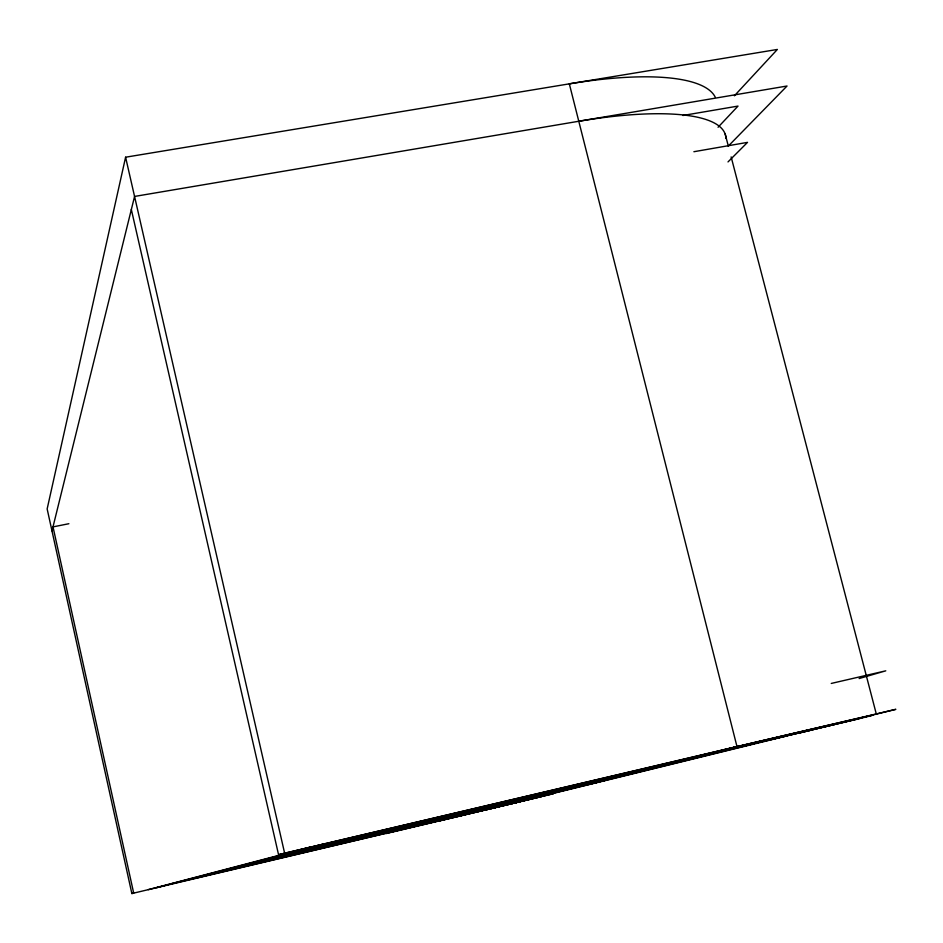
<?xml version="1.0" encoding="UTF-8"?>
<svg xmlns="http://www.w3.org/2000/svg" width="943" height="943" viewBox="0 0 943 943"><rect width="100%" height="100%" fill="white"/><g stroke="black" fill="none" stroke-linecap="round" stroke-linejoin="round"><path stroke-width="1.41" d="M734.408 95.797L777.362 49.449L125.596 157.21L47.15 508.937L131.855 893.551L530.603 799.063M51.995 530.956L134.566 196.439L787.04 86.013L728.385 146.012M718.071 127.258L738.015 106.087L682.862 115.494M728.008 161.925L747.516 142.369L693.883 151.717M859.132 678.547L885.783 670.827L831.266 683.439M131.855 893.551L133.682 893.068L53.008 526.889L68.874 523.719M131.336 209.487L278.55 854.676L736.978 746.561A215.134 0.754 -13.3 0 1 859.038 718.707L281.344 855.065M148.31 889.65L310.082 847.156M156.786 887.646L325.241 843.584M197.511 877.627L317.343 846.59M386.064 833.588L541.129 796.694M497.798 806.807L752.137 744.157M520.784 801.385L784.918 736.436M798.91 733.135L895.85 709.325L278.55 854.676M517.577 802.269L486.494 809.731M439.497 820.905L553.435 793.676L170.648 884.027M859.038 718.707L665.015 764.408L736.978 746.561L569.324 83.844A208.427 57.417 -15.1 0 1 715.242 97.164M286.743 853.651L812.064 729.906M247.644 864.637L605.064 780.38M243.836 865.627L596.954 782.384M725.202 134.095L728.338 146.165M731.143 156.903L876.377 714.299M125.596 157.21L284.597 853.073M723.364 749.933A177.237 0.625 -13.3 0 1 825.644 726.57M578.79 121.258A208.804 54.317 -14.9 0 1 725.957 138.362"/></g></svg>
